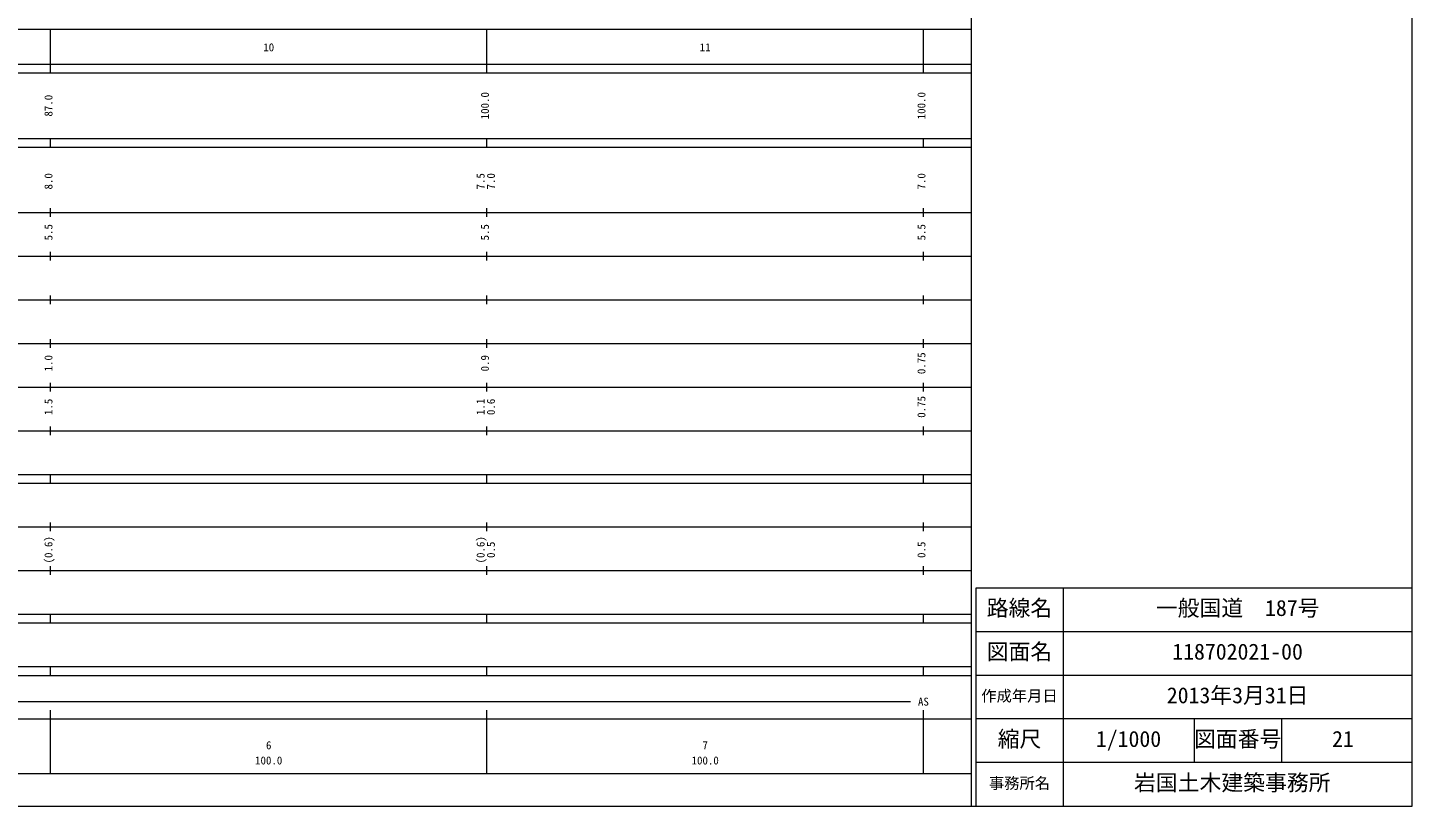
# Model space of a CAD drawing. Units: millimetres on the paper, enlarged 1000 times. Extents: x 40000 to 680000, y 20000 to 380000.
# Drawn here: x 362778 to 680000, y 20000 to 198357 of the extents above; entities that cross this region are included whole.
import ezdxf
from ezdxf.enums import TextEntityAlignment as Align

# ---------------------------------------------------------------- set-up
doc = ezdxf.new("R2010")
doc.units = ezdxf.units.MM
doc.header["$LTSCALE"] = 1000
for name, color, linetype, lineweight in [('S-BGD-HTXT', 7, 'Continuous', 13), ('S-TTL', 2, 'Continuous', 13), ('S-TTL-TXT', 7, 'Continuous', 13)]:
    doc.layers.add(name, color=color, linetype=linetype, lineweight=lineweight)
doc.styles.add('ＭＳ ゴシック', font='')
doc.styles.get('ＭＳ ゴシック').set_extended_font_data('MS Gothic')

msp = doc.modelspace()

# ---------------------------------------------------------------- linework, layer by layer
at = {"layer": 'S-BGD-HTXT'}
for p, q in [((579000, 20000), (579000, 370000)), ((68000, 198000), (579000, 198000)), ((368000, 188000), (368000, 198000)), ((468000, 188000), (468000, 198000)), ((568000, 188000), (568000, 198000)), ((40000, 190000), (579000, 190000)), ((40000, 188000), (579000, 188000)), ((40000, 173000), (579000, 173000)), ((368000, 171000), (368000, 173000)), ((468000, 171000), (468000, 173000)), ((568000, 171000), (568000, 173000)), ((40000, 171000), (579000, 171000)), ((40000, 156000), (579000, 156000)), ((368000, 155000), (368000, 157000)), ((468000, 155000), (468000, 157000)), ((568000, 155000), (568000, 157000)), ((46000, 146000), (579000, 146000)), ((368000, 145000), (368000, 147000)), ((468000, 145000), (468000, 147000)), ((568000, 145000), (568000, 147000)), ((368000, 135000), (368000, 137000)), ((468000, 135000), (468000, 137000)), ((568000, 135000), (568000, 137000)), ((52000, 136000), (579000, 136000)), ((368000, 125000), (368000, 127000)), ((468000, 125000), (468000, 127000)), ((568000, 125000), (568000, 127000)), ((46000, 126000), (579000, 126000)), ((52000, 116000), (579000, 116000)), ((368000, 115000), (368000, 117000)), ((468000, 115000), (468000, 117000)), ((568000, 115000), (568000, 117000)), ((46000, 106000), (579000, 106000)), ((368000, 105000), (368000, 107000)), ((468000, 105000), (468000, 107000)), ((568000, 105000), (568000, 107000)), ((40000, 96000), (579000, 96000)), ((368000, 94000), (368000, 96000)), ((468000, 94000), (468000, 96000)), ((568000, 94000), (568000, 96000)), ((40000, 94000), (579000, 94000)), ((49000, 84000), (579000, 84000)), ((368000, 83000), (368000, 85000)), ((468000, 83000), (468000, 85000)), ((568000, 83000), (568000, 85000)), ((40000, 74000), (579000, 74000)), ((368000, 73000), (368000, 75000)), ((468000, 73000), (468000, 75000)), ((568000, 73000), (568000, 75000)), ((40000, 64000), (579000, 64000)), ((368000, 62000), (368000, 64000)), ((468000, 62000), (468000, 64000)), ((568000, 62000), (568000, 64000)), ((40000, 62000), (579000, 62000)), ((40000, 52000), (579000, 52000)), ((368000, 50000), (368000, 52000)), ((468000, 50000), (468000, 52000)), ((568000, 50000), (568000, 52000)), ((40000, 50000), (579000, 50000)), ((71000, 44000), (565000, 44000)), ((368000, 27500), (368000, 42000)), ((468000, 27500), (468000, 42000)), ((568000, 27500), (568000, 42000)), ((40000, 40000), (579000, 40000)), ((68000, 27500), (579000, 27500))]:
    msp.add_line(p, q, dxfattribs=at)
at = {"layer": 'S-TTL'}
for p, q in [((680000, 20000), (680000, 380000)), ((680000, 70000), (580000, 70000)), ((580000, 70000), (580000, 20000)), ((600000, 70000), (600000, 20000)), ((680000, 60000), (580000, 60000)), ((680000, 50000), (580000, 50000)), ((680000, 40000), (580000, 40000)), ((630000, 40000), (630000, 30000)), ((650000, 40000), (650000, 30000)), ((680000, 30000), (580000, 30000)), ((40000, 20000), (680000, 20000))]:
    msp.add_line(p, q, dxfattribs=at)

# ---------------------------------------------------------------- texts
at = {"layer": 'S-BGD-HTXT', "style": 'ＭＳ ゴシック'}
for s, p in [('10', (416750, 192405)), ('11', (516750, 192405)), ('AS', (566750, 42500)), ('6', (417375, 32523)), ('7', (517375, 32523)), ('100.0', (414875, 29033)), ('100.0', (514875, 29033))]:
    msp.add_text(s, height=1833, dxfattribs=at).set_placement(p, align=Align.BOTTOM_LEFT)
for s, p in [('87.0', (369000, 178000)), ('100.0', (469000, 177375)), ('100.0', (569000, 177375)), ('8.0', (369000, 161299)), ('7.5', (468000, 161299)), ('7.0', (470370, 161299)), ('7.0', (569000, 161299)), ('5.5', (369000, 149625)), ('5.5', (469000, 149625)), ('5.5', (569000, 149625)), ('0.75', (569000, 119000)), ('1.0', (369000, 119625)), ('0.9', (469000, 119625)), ('1.5', (369000, 109625)), ('1.1', (468000, 109625)), ('0.6', (470370, 109625)), ('0.75', (569000, 109000)), ('(0.6)', (369000, 75639)), ('(0.6)', (468000, 75639)), ('0.5', (470370, 76889)), ('0.5', (569000, 76889))]:
    msp.add_text(s, height=1833, rotation=90, dxfattribs=at).set_placement(p, align=Align.BOTTOM_LEFT)
at = {"layer": 'S-TTL-TXT', "style": 'ＭＳ ゴシック'}
for s, height, p in [('路線名', 3666, (582500, 62500)), ('路線名', 3666, (582500, 62500)), ('一般国道\u3000187号', 3666, (621250, 62500)), ('図面名', 3666, (582500, 52500)), ('図面名', 3666, (582500, 52500)), ('118702021-00', 3666, (625000, 52500)), ('2013年3月31日', 3666, (623750, 42500)), ('作成年月日', 2566, (581250, 43250)), ('作成年月日', 2566, (581250, 43250)), ('縮尺', 3666, (585000, 32500)), ('縮尺', 3666, (585000, 32500)), ('1/1000', 3666, (607500, 32500)), ('図面番号', 3666, (630000, 32500)), ('図面番号', 3666, (630000, 32500)), ('21', 3666, (661625, 32500)), ('事務所名', 2566, (583000, 23250)), ('事務所名', 2566, (583000, 23250)), ('岩国土木建築事務所 ', 3666, (616250, 22500))]:
    msp.add_text(s, height=height, dxfattribs=at).set_placement(p, align=Align.BOTTOM_LEFT)

doc.saveas('drawing.dxf')
